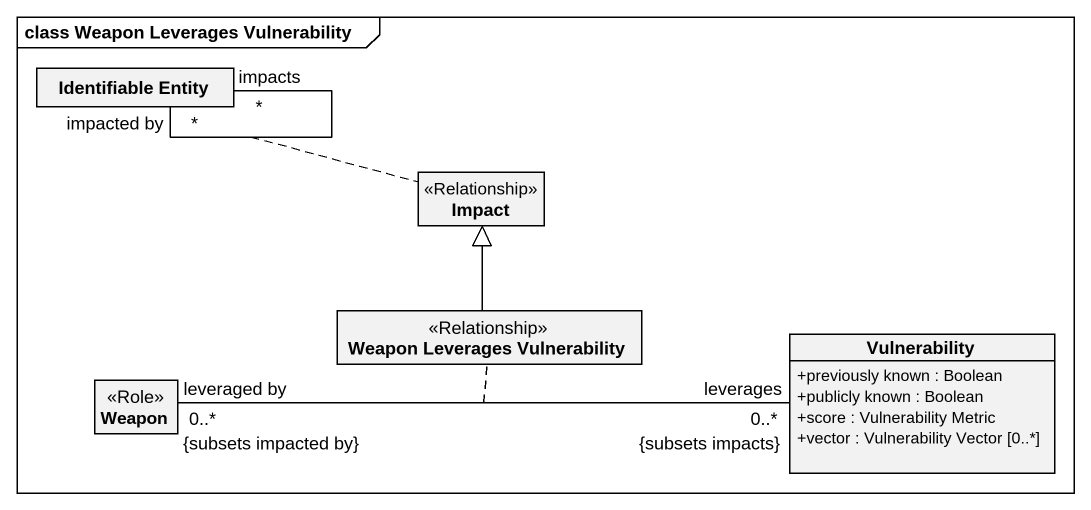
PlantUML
@startuml
mainframe class Weapon Leverages Vulnerability
hide circle
hide empty members
skinparam classAttributeIconSize 0
class "Identifiable Entity" as Identifiable_Entity
class Impact <<Relationship>>
class "Weapon Leverages Vulnerability" as Weapon_Leverages <<Relationship>>
class Weapon <<Role>>
class Vulnerability {
  +previously known : Boolean
  +publicly known : Boolean
  +score : Vulnerability Metric
  +vector : Vulnerability Vector [0..*]
}
Identifiable_Entity "impacted by\n*" -- "impacts\n*" Identifiable_Entity
(Identifiable_Entity, Identifiable_Entity) .. Impact
Weapon_Leverages -up-|> Impact
Weapon "leveraged by\n0..*\n{subsets impacted by}" -right- "leverages\n0..*\n{subsets impacts}" Vulnerability
(Weapon, Vulnerability) .. Weapon_Leverages
@enduml
